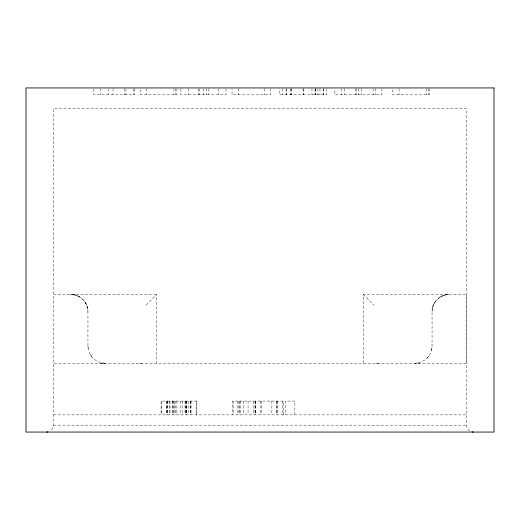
<?xml version="1.0" encoding="UTF-8"?>
<svg xmlns="http://www.w3.org/2000/svg" width="520" height="520" viewBox="0 0 520 520"><rect width="100%" height="100%" fill="white"/><g stroke="black" fill="none" stroke-linecap="round" stroke-linejoin="round"><path stroke-width="0.39" stroke-dasharray="2.6 1.95" d="M469.528 430.898L466.993 427.81L466.473 425.178L466.473 108.589L53.527 108.589L53.527 425.178L53.008 427.81L50.473 430.898M432.062 311.617C432.003 302.406 440.057 294.353 449.267 294.411C440.076 294.216 431.873 302.432 432.062 311.617L432.062 346.028C432.198 355.264 424.047 363.285 414.856 363.233L419.458 363.214M431.47 350.48L432.062 346.028M432.387 308.262L433.368 305.032L434.96 302.062M427.018 358.196L429.754 354.634M146.146 305.032L156.767 294.411L156.767 363.233M439.706 297.31L442.683 295.724L447.577 294.495M414.856 363.233L419.309 362.648M139.562 363.233L144.014 363.214M53.527 294.411L156.767 294.411M363.233 363.233L363.233 294.411L466.473 294.411L466.473 363.233L53.527 363.233M53.527 414.856L466.473 414.856M53.527 425.178L466.473 425.178M375.986 363.214L380.438 363.233M100.542 363.214L105.144 363.233C95.934 363.337 87.822 355.231 87.939 346.028L87.939 311.617C88.127 302.432 79.924 294.216 70.733 294.411C79.944 294.353 87.997 302.406 87.939 311.617M105.144 363.233L100.692 362.648M72.423 294.495L77.318 295.724L80.294 297.31M363.233 294.411L373.854 305.032M90.246 354.634L92.983 358.196M85.04 302.062L86.632 305.032L87.614 308.262M87.939 346.028L88.53 350.48M429.319 88.706L429.319 94.822L392.554 94.822L392.554 88.706M428.175 88.706L428.175 94.822M426.329 88.706L426.329 94.822M399.074 88.706L399.074 94.822M381.901 88.706L381.901 94.822L334.887 94.822L334.887 88.706M375.615 88.706L375.615 94.822M373.132 88.706L373.132 94.822M361.335 88.706L361.303 94.822M358.716 88.706L358.716 94.822M356.363 88.706L356.363 94.822M355.42 88.706L355.42 94.822M344.701 88.706L344.701 94.822M341.172 88.706L341.172 94.822M326.69 88.706L326.69 94.822L279.572 94.822L279.572 88.706M323.798 88.706L323.798 94.822M323.661 88.706L323.661 94.822M319.969 88.706L319.969 94.822M317.915 88.706L317.915 94.822M315.464 88.706L315.464 94.822M315.192 88.706L315.192 94.822M315.094 88.706L315.094 94.822M311.968 88.706L311.968 94.822M303.199 88.706L303.199 94.822M303.127 88.706L303.095 94.822M294.84 414.856L294.84 401.089L285.435 401.089L285.435 414.856M291.265 88.706L291.265 94.822M291.064 88.706L291.064 94.822M290.693 88.706L290.693 94.822M286.293 88.706L286.293 94.822M286.156 88.706L286.156 94.822M283.283 414.856L283.283 401.089L232.303 401.089L232.303 414.856M282.392 88.706L282.392 94.822M282.406 401.089L282.406 414.856M277.667 401.089L277.667 414.856M276.965 401.089L276.965 414.856M276.594 401.089L276.594 414.856M271.856 401.089L271.856 414.856M270.699 88.706L270.699 94.822L232.056 94.822L232.056 88.706M264.18 88.706L264.18 94.822M261.508 401.089L261.508 414.856M260.663 401.089L260.663 414.856M255.723 401.089L255.723 414.856M255.554 401.089L255.554 414.856M255.021 401.089L255.021 414.856M253.37 401.089L253.37 414.856M248.066 401.089L248.066 414.856M243.731 401.089L243.731 414.856M240.233 401.089L240.233 414.856M239.194 401.089L239.194 414.856M238.953 401.089L238.953 414.856M238.576 88.706L238.576 94.822M237.881 401.089L237.881 414.856M233.142 401.089L233.142 414.856M226.005 88.706L226.005 94.822L180.843 94.822L180.843 88.706M218.413 88.706L218.413 94.822M208.864 88.706L208.864 94.822M206.349 88.706L206.349 94.822M203.489 88.706L203.489 94.822M199.83 88.706L199.83 94.822M198.484 88.706L198.484 94.822M196.781 414.856L196.781 401.089L161.09 401.089L161.115 414.856M196.19 401.089L196.19 414.856M191.016 401.089L191.016 414.856M190.827 401.089L190.827 414.856M190.359 401.089L190.359 414.856M188.773 88.706L188.773 94.822M188.143 401.089L188.143 414.856M186.686 401.089L186.641 414.856M186.336 401.089L186.336 414.856M186.03 401.089L186.03 414.856M185.347 401.089L185.347 414.856M185.042 401.089L185.042 414.856M182.708 401.089L182.708 414.856M180.193 401.089L180.193 414.856M176.943 88.706L176.943 94.822L140.179 94.822L140.179 88.706M176.897 401.089L176.897 414.856M175.799 88.706L175.799 94.822M175.35 401.089L175.35 414.856M174.382 401.089L174.382 414.856M173.953 88.706L173.953 94.822M173.583 401.089L173.583 414.856M172.926 401.089L172.926 414.856M172.244 401.089L172.244 414.856M170.008 401.089L170.008 414.856M169.54 401.089L169.54 414.856M167.511 401.089L167.511 414.856M167.069 401.089L167.069 414.856M166.972 401.089L166.972 414.856M166.458 401.089L166.458 414.856M161.707 401.089L161.707 414.856M146.698 88.706L146.698 94.822M134.602 88.706L134.602 94.822L93.867 94.822L93.867 88.706M133.692 88.706L133.692 94.822M125.996 88.706L125.996 94.822M124.852 88.706L124.852 94.822M113.022 88.706L113.022 94.822M108.453 88.706L108.453 94.822M100.386 88.706L100.386 94.822"/><path stroke-width="0.78" d="M46.644 432.062L47.989 431.925M472.01 431.925L473.356 432.062M494 87.939L26 87.939L26 432.062L494 432.062L494 87.939"/></g></svg>
